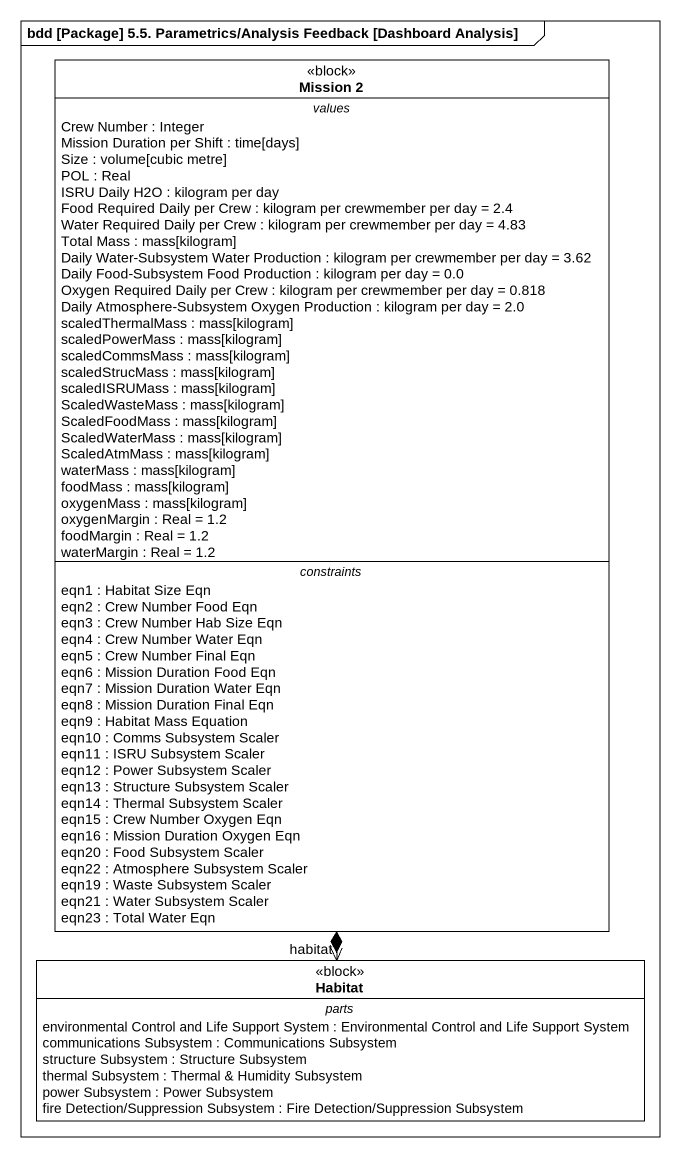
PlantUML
@startuml
mainframe bdd [Package] 5.5. Parametrics/Analysis Feedback [Dashboard Analysis]
hide circle
hide empty members
class "Mission 2" as Mission_2 <<block>> {
  -- values --
  Crew Number : Integer
  Mission Duration per Shift : time[days]
  Size : volume[cubic metre]
  POL : Real
  ISRU Daily H2O : kilogram per day
  Food Required Daily per Crew : kilogram per crewmember per day = 2.4
  Water Required Daily per Crew : kilogram per crewmember per day = 4.83
  Total Mass : mass[kilogram]
  Daily Water-Subsystem Water Production : kilogram per crewmember per day = 3.62
  Daily Food-Subsystem Food Production : kilogram per day = 0.0
  Oxygen Required Daily per Crew : kilogram per crewmember per day = 0.818
  Daily Atmosphere-Subsystem Oxygen Production : kilogram per day = 2.0
  scaledThermalMass : mass[kilogram]
  scaledPowerMass : mass[kilogram]
  scaledCommsMass : mass[kilogram]
  scaledStrucMass : mass[kilogram]
  scaledISRUMass : mass[kilogram]
  ScaledWasteMass : mass[kilogram]
  ScaledFoodMass : mass[kilogram]
  ScaledWaterMass : mass[kilogram]
  ScaledAtmMass : mass[kilogram]
  waterMass : mass[kilogram]
  foodMass : mass[kilogram]
  oxygenMass : mass[kilogram]
  oxygenMargin : Real = 1.2
  foodMargin : Real = 1.2
  waterMargin : Real = 1.2
  -- constraints --
  eqn1 : Habitat Size Eqn
  eqn2 : Crew Number Food Eqn
  eqn3 : Crew Number Hab Size Eqn
  eqn4 : Crew Number Water Eqn
  eqn5 : Crew Number Final Eqn
  eqn6 : Mission Duration Food Eqn
  eqn7 : Mission Duration Water Eqn
  eqn8 : Mission Duration Final Eqn
  eqn9 : Habitat Mass Equation
  eqn10 : Comms Subsystem Scaler
  eqn11 : ISRU Subsystem Scaler
  eqn12 : Power Subsystem Scaler
  eqn13 : Structure Subsystem Scaler
  eqn14 : Thermal Subsystem Scaler
  eqn15 : Crew Number Oxygen Eqn
  eqn16 : Mission Duration Oxygen Eqn
  eqn20 : Food Subsystem Scaler
  eqn22 : Atmosphere Subsystem Scaler
  eqn19 : Waste Subsystem Scaler
  eqn21 : Water Subsystem Scaler
  eqn23 : Total Water Eqn
}
class Habitat <<block>> {
  -- parts --
  environmental Control and Life Support System : Environmental Control and Life Support System
  communications Subsystem : Communications Subsystem
  structure Subsystem : Structure Subsystem
  thermal Subsystem : Thermal & Humidity Subsystem
  power Subsystem : Power Subsystem
  fire Detection/Suppression Subsystem : Fire Detection/Suppression Subsystem
}
Mission_2 *--> "habitat" Habitat
@enduml
